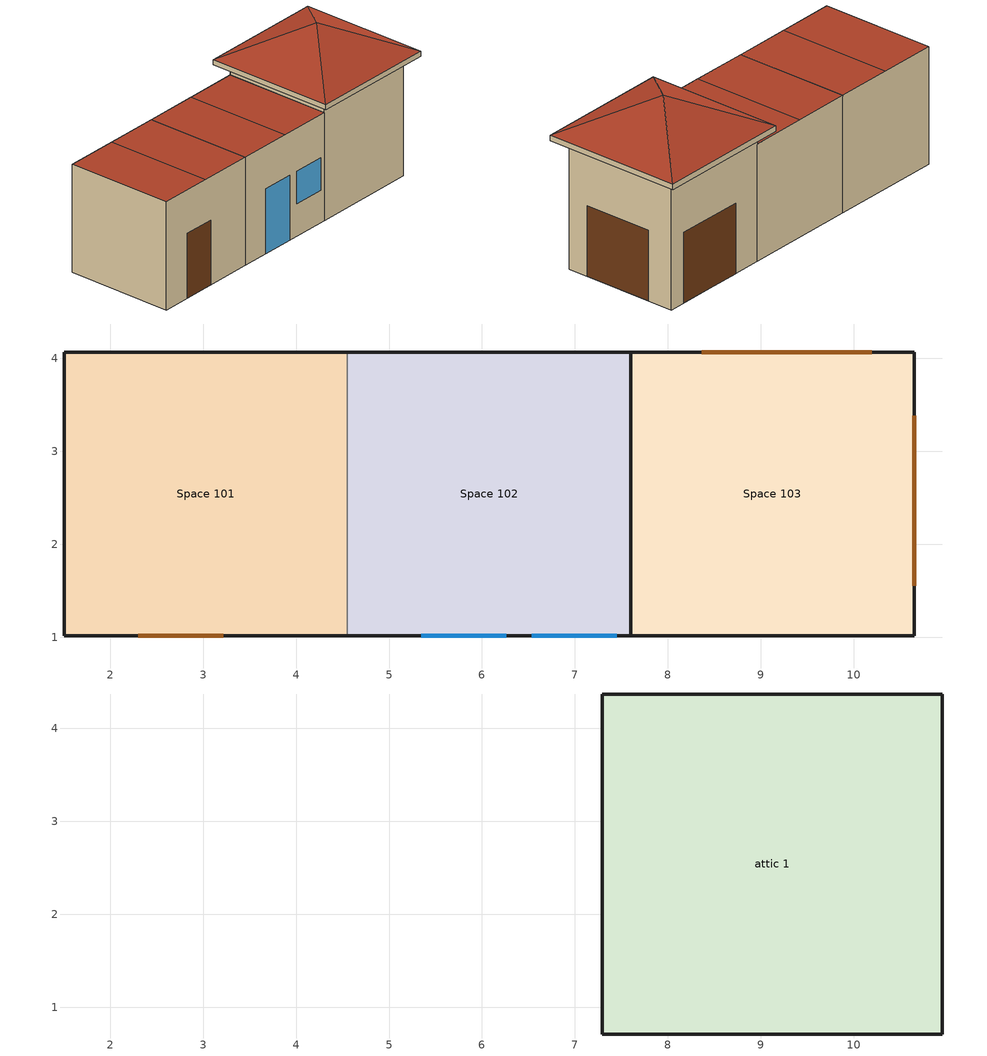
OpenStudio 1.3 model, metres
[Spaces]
Space 101
 floor ground: 4.55,4.07 4.55,1.02 1.5,1.02 1.5,4.07 z0
 wall outside: 4.55,4.07 1.5,4.07 1.5,1.02 4.55,1.02 z0:3.05
 wall to Space 102: 4.55,1.02 4.55,4.07 z0:3.05
 door: 2.3,1.02 3.22,1.02 z0:1.83
 roof outside (Ext Metal Roof no Insulation): 3.03,1.02 3.03,4.07 1.5,4.07 1.5,1.02 z3.05
 roof outside (ASHRAE 90.1-2004 ExtRoof Metal ClimateZone 2): 4.55,1.02 4.55,4.07 3.03,4.07 3.03,1.02 z3.05
Space 102
 floor ground: 7.6,4.07 7.6,1.02 4.55,1.02 4.55,4.07 z0
 wall outside: 7.6,4.07 4.55,4.07 / 4.55,1.02 7.6,1.02 z0:3.05
 wall to Space 103: 7.6,1.02 7.6,4.07 z0:3.05
 window: 5.35,1.02 6.26,1.02 z0:1.83; 6.54,1.02 7.45,1.02 z0.91:1.83
 roof outside: 6.08,1.02 6.08,4.07 4.55,4.07 4.55,1.02 z3.05; 7.6,1.02 7.6,4.07 6.08,4.07 6.08,1.02 z3.05
Space 103
 floor ground: 10.65,4.07 10.65,1.02 7.6,1.02 7.6,4.07 z0
 wall outside: 10.65,1.02 10.65,4.07 7.6,4.07 z0:3.35
 wall outside (ASHRAE 90.1-2004 ExtWall WoodFrame ClimateZone 1-7): 7.6,1.02 10.65,1.02 z0:3.35; 7.6,4.07 7.6,1.02 z3.05:3.35
 door: 10.65,1.56 10.65,3.39 z0:1.83
 door (000 Exterior Overhead Door RollUp): 10.19,4.07 8.36,4.07 z0:1.83
attic 1
 floor outside (000 AtticRoof ClimateZone 1-8): 10.65,1.02 10.95,0.71 7.3,0.71 7.6,1.02 z3.35
 floor outside: 7.3,4.37 7.6,4.07 7.6,1.02 7.3,0.71 z3.35; 10.95,4.37 10.95,0.71 10.65,1.02 10.65,4.07 z3.35
 floor to Space 103: 10.65,4.07 10.65,1.02 7.6,1.02 7.6,4.07 z3.35
 floor ground: 10.95,4.37 10.65,4.07 7.6,4.07 7.3,4.37 z3.35
 wall outside: 7.3,4.37 7.3,0.71 10.95,0.71 10.95,4.37 7.3,4.37 z3.35:3.5
 roof outside: 9.12,2.54,4.41 10.95,4.37,3.5 7.3,4.37,3.5; 9.12,2.54,4.41 10.95,0.71,3.5 10.95,4.37,3.5; 9.12,2.54,4.41 7.3,0.71,3.5 10.95,0.71,3.5; 9.12,2.54,4.41 7.3,4.37,3.5 7.3,0.71,3.5
[Building]
Primary School: North Axis {deg}=-0; Space Type=ASHRAE 189.1-2009 ClimateZone 4-8 PrimarySchool Classroom; Default Construction Set=ASHRAE 90.1-2004 ClimateZone 1-2 (p scho) ConstSet; Standards Building Type=PrimarySchool
[ClimateZones]
Climate Zone Institution Name 1=ASHRAE; Climate Zone Document Name 1=ANSI/ASHRAE Standard 169; Climate Zone Document Year 1=2006; Climate Zone Value 1=4A; Climate Zone Institution Name 2=CEC; Climate Zone Document Name 2=California Climate Zone Descriptions; Climate Zone Document Year 2=1995
[Site]
Site 1: Latitude {deg}=39.74; Longitude {deg}=-105.18; Time Zone {hr}=-7; Elevation {m}=1829
[SizingPeriod:DesignDay] Barometric Pressure {Pa}=81198; Sky Clearness=0; Rain Indicator=0; Snow Indicator=0; Day of Month=21; Daylight Saving Time Indicator=0; Dry-Bulb Temperature Range Modifier Type=DefaultMultipliers
Name | Maximum Dry-Bulb Temperature {C} | Daily Dry-Bulb Temperature Range {deltaC} | Humidity Indicating Conditions at Maximum Dry-Bulb {BasedOnField A3} | Wind Speed {m/s} | Wind Direction {deg} | Month | Day Type | Humidity Indicating Type | Solar Model Indicator | ASHRAE Taub | ASHRAE Taud
Denver Centennial  Golden   N Ann Clg .4% Condns Enth=>MDB | 27.3 | 15.2 | 59700 | 4.9 | 0 | 7 | SummerDesignDay | Enthalpy | ASHRAETau | 0.424 | 2.025
Denver Centennial  Golden   N Ann Clg .4% Condns DB=>MWB | 33 | 15.2 | 15.7 | 4.9 | 0 | 7 | SummerDesignDay | Wetbulb | ASHRAETau | 0.424 | 2.025
Denver Centennial  Golden   N Ann Clg .4% Condns WB=>MDB | 27.3 | 15.2 | 18.4 | 4.9 | 0 | 7 | SummerDesignDay | Wetbulb | ASHRAETau | 0.424 | 2.025
Denver Centennial  Golden   N Ann Htg Wind 99.6% Condns WS=>MCDB | 3.9 | 0 | 3.9 | 12.2 | 340 | 12 | WinterDesignDay | Wetbulb | ASHRAEClearSky
Denver Centennial  Golden   N Ann Hum_n 99.6% Condns DP=>MCDB | -10.9 | 0 | -21.6 | 3 | 340 | 12 | WinterDesignDay | Dewpoint | ASHRAEClearSky
Denver Centennial  Golden   N Ann Htg 99.6% Condns DB | -18.8 | 0 | -18.8 | 3 | 340 | 12 | WinterDesignDay | Wetbulb | ASHRAEClearSky
Denver Centennial  Golden   N Ann Clg .4% Condns DP=>MDB | 20.2 | 15.2 | 16.1 | 4.9 | 0 | 7 | SummerDesignDay | Dewpoint | ASHRAETau | 0.424 | 2.025
[Construction]
000 AtticRoof ClimateZone 1-8; 000 Attic Walls and Exterior Floors: Roof Membrane, Metal Decking
000 ExtSlabCarpet 4in ClimateZone 1-8: MAT-CC05 4 HW CONCRETE, CP02 CARPET PAD
000 Exterior Window: 000 Clear 3mm, 000 Air 13mm, 000 Clear 3mm
000 Interior Ceiling: 000 M11 100mm lightweight concrete, 000 F05 Ceiling air space resistance, 000 F16 Acoustic tile
000 Interior Door; 000 Interior Partition: 000 G05 25mm wood
000 Interior Floor: 000 F16 Acoustic tile, 000 F05 Ceiling air space resistance, 000 M11 100mm lightweight concrete
000 Interior Wall: 000 G01a 19mm gypsum board, 000 F04 Wall air space resistance, 000 G01a 19mm gypsum board
000 Interior Window: 000 Clear 3mm
ASHRAE 189.1-2009 AtticFloor ClimateZone 1-8: 1/2IN Gypsum, AtticFloor Insulation, 1/2IN Gypsum
ASHRAE 90.1-2004 ExtWall SteelFrame ClimateZone 1-4: Wood Siding, Steel Frame NonRes Wall Insulation-1.42, 1/2IN Gypsum
ASHRAE 90.1-2004 ExtRoof IEAD ClimateZone 1-4: Roof Membrane, IEAD NonRes Roof Insulation-2.79, Metal Decking
ASHRAE 90.1-2004 ExtWindow ClimateZone 1-2: Fixed Window 5.84/0.25/0.11
ASHRAE 90.1-2004 ExtRoof Metal ClimateZone 2: Metal Roofing, Metal Semi-Cond Roof Insulation-1.05
Ext Metal Roof no Insulation: Metal Roofing
ASHRAE 90.1-2004 ExtWall Metal ClimateZone 2: Metal Siding, 1/2IN Gypsum
ASHRAE 90.1-2004 ExtWall WoodFrame ClimateZone 1-7: Wood Siding, Wood Frame NonRes Wall Insulation-1.98, 1/2IN Gypsum
ASHRAE 90.1-2004 ExtWall Mass ClimateZone alt-res 1-2: 1IN Stucco, 8IN CONCRETE HW RefBldg, Mass NonRes Wall Insulation-1.17, 1/2IN Gypsum
000 Exterior Door Swinging: 000 F08 Metal surface, temp door insulation
000 Exterior Overhead Door RollUp: 000 F08 Metal surface
000 Exterior Overhead Door Sliding: 000 F08 Metal surface, 000 I01 25mm insulation board
[DefaultSubSurfaceConstructions]
Name | Fixed Window Construction | Operable Window Construction | Door Construction | Glass Door Construction | Skylight Construction | Tubular Daylight Dome Construction | Tubular Daylight Diffuser Construction | Overhead Door Construction
000 Interior DefSubCons | 000 Interior Window | 000 Interior Window | 000 Interior Door | 000 Exterior Window | 000 Exterior Window | 000 Interior Window | 000 Interior Window
Default Sub Surface Constructions 1; Default Sub Surface Constructions 2; Default Sub Surface Constructions 3; Default Sub Surface Constructions 4; Default Sub Surface Constructions 5; Default Sub Surface Constructions 6
ASHRAE 90.1-2004 ClimateZone 1-2 (p scho) Exterior DefSubCons | ASHRAE 90.1-2004 ExtWindow ClimateZone 1-2 | ASHRAE 90.1-2004 ExtWindow ClimateZone 1-2 | 000 Exterior Door Swinging | 000 Exterior Window | 000 Exterior Window | 000 Interior Window | 000 Interior Window | 000 Exterior Overhead Door Sliding
[DefaultSurfaceConstructions]
Name | Floor Construction | Wall Construction | Roof Ceiling Construction
000 Ground DefSurfCons | 000 ExtSlabCarpet 4in ClimateZone 1-8 | 000 ExtSlabCarpet 4in ClimateZone 1-8 | 000 ExtSlabCarpet 4in ClimateZone 1-8
000 Interior DefSurfCons | 000 Interior Floor | 000 Interior Wall | 000 Interior Ceiling
Default Surface Constructions 1 | 000 Attic Walls and Exterior Floors | 000 Attic Walls and Exterior Floors | 000 AtticRoof ClimateZone 1-8
Default Surface Constructions 2 | ASHRAE 189.1-2009 AtticFloor ClimateZone 1-8 | ASHRAE 189.1-2009 AtticFloor ClimateZone 1-8 | ASHRAE 189.1-2009 AtticFloor ClimateZone 1-8
Default Surface Constructions 3; Default Surface Constructions 5; Default Surface Constructions 6; Default Surface Constructions 8; Default Surface Constructions 9
ASHRAE 90.1-2004 ClimateZone 1-2 (p scho) Exterior DefSurfCons | 000 ExtSlabCarpet 4in ClimateZone 1-8 | ASHRAE 90.1-2004 ExtWall SteelFrame ClimateZone 1-4 | ASHRAE 90.1-2004 ExtRoof IEAD ClimateZone 1-4
Default Surface Constructions 4 |  | ASHRAE 90.1-2004 ExtWall Metal ClimateZone 2
Default Surface Constructions 7 |  | ASHRAE 90.1-2004 ExtWall Mass ClimateZone alt-res 1-2
[Material]
Name | Roughness | Thickness | Conductivity | Density | Specific Heat | Thermal Absorptance | Solar Absorptance | Visible Absorptance
000 F08 Metal surface | Smooth | 0.0008 | 45.28 | 7824 | 500
000 F16 Acoustic tile | MediumSmooth | 0.0191 | 0.06 | 368 | 590
000 G01a 19mm gypsum board | MediumSmooth | 0.019 | 0.16 | 800 | 1090
000 G05 25mm wood | MediumSmooth | 0.0254 | 0.15 | 608 | 1630
000 I01 25mm insulation board | MediumRough | 0.0254 | 0.03 | 43 | 1210
000 M11 100mm lightweight concrete | MediumRough | 0.1016 | 0.53 | 1280 | 840
1/2IN Gypsum | Smooth | 0.0127 | 0.16 | 784.9 | 830 | 0.9 | 0.92 | 0.92
AtticFloor Insulation | MediumRough | 0.2379 | 0.049 | 265 | 836.8 | 0.9 | 0.7 | 0.7
IEAD NonRes Roof Insulation-2.79 | MediumRough | 0.124663 | 0.049 | 265 | 836.8 | 0.9 | 0.7 | 0.7
MAT-CC05 4 HW CONCRETE | Rough | 0.1016 | 1.311 | 2240 | 836.8 | 0.9 | 0.7 | 0.7
Metal Decking | MediumSmooth | 0.0015 | 45.006 | 7680 | 418.4 | 0.9 | 0.7 | 0.3
Metal Roofing | MediumSmooth | 0.0015 | 45.006 | 7680 | 418.4 | 0.9 | 0.3 | 0.3
Metal Semi-Cond Roof Insulation-1.05 | MediumRough | 0.0422673 | 0.049 | 265 | 836.8 | 0.9 | 0.7 | 0.7
Roof Membrane | VeryRough | 0.0095 | 0.16 | 1121.29 | 1460 | 0.9 | 0.7 | 0.7
Steel Frame NonRes Wall Insulation-1.42 | MediumRough | 0.0539159 | 0.049 | 265 | 836.8 | 0.9 | 0.7 | 0.7
Wood Siding | MediumSmooth | 0.01 | 0.11 | 544.62 | 1210 | 0.9 | 0.78 | 0.78
Metal Siding | Smooth | 0.0015 | 44.96 | 7688.86 | 410 | 0.9 | 0.2 | 0.2
Wood Frame NonRes Wall Insulation-1.98 | MediumRough | 0.0812848 | 0.049 | 265 | 836.8 | 0.9 | 0.7 | 0.7
1IN Stucco | Smooth | 0.0253 | 0.6918 | 1858 | 837 | 0.9 | 0.92 | 0.92
8IN CONCRETE HW RefBldg | Rough | 0.2032 | 1.311 | 2240 | 836.8 | 0.9 | 0.7 | 0.7
Mass NonRes Wall Insulation-1.17 | MediumRough | 0.0365395 | 0.049 | 265 | 836.8 | 0.9 | 0.7 | 0.7
temp door insulation | MediumRough | 0.006539 | 0.049 | 265 | 836.8 | 0.9 | 0.7 | 0.7
[Material:AirGap]
Name | Thermal Resistance
000 F04 Wall air space resistance | 0.15
000 F05 Ceiling air space resistance | 0.18
[Material:NoMass]
CP02 CARPET PAD: Roughness=VeryRough; Thermal Resistance=0.2165; Thermal Absorptance=0.9; Solar Absorptance=0.7; Visible Absorptance=0.8
[WindowMaterial:Gas]
000 Air 13mm: Gas Type=Air; Thickness=0.0127
[WindowMaterial:Glazing]
000 Clear 3mm: Optical Data Type=SpectralAverage; Thickness=0.003; Solar Transmittance at Normal Incidence=0.837; Front Side Solar Reflectance at Normal Incidence=0.075; Back Side Solar Reflectance at Normal Incidence=0.075; Visible Transmittance at Normal Incidence=0.898; Front Side Visible Reflectance at Normal Incidence=0.081; Back Side Visible Reflectance at Normal Incidence=0.081; Infrared Transmittance at Normal Incidence=0; Front Side Infrared Hemispherical Emissivity=0.84; Back Side Infrared Hemispherical Emissivity=0.84; Conductivity=0.9
[WindowMaterial:SimpleGlazingSystem]
Fixed Window 5.84/0.25/0.11: U-Factor=6.92716; Solar Heat Gain Coefficient=0.25; Visible Transmittance=0.11
[DefaultConstructionSet]
Name | Default Exterior Surface Constructions | Default Interior Surface Constructions | Default Ground Contact Surface Constructions | Default Exterior SubSurface Constructions | Default Interior SubSurface Constructions | Interior Partition Construction
Attic Constructions | Default Surface Constructions 1 | Default Surface Constructions 2 | Default Surface Constructions 3 | Default Sub Surface Constructions 1 | Default Sub Surface Constructions 2
ASHRAE 90.1-2004 ClimateZone 1-2 (p scho) ConstSet | ASHRAE 90.1-2004 ClimateZone 1-2 (p scho) Exterior DefSurfCons | 000 Interior DefSurfCons | 000 Ground DefSurfCons | ASHRAE 90.1-2004 ClimateZone 1-2 (p scho) Exterior DefSubCons | 000 Interior DefSubCons | 000 Interior Partition
Metal Wall | Default Surface Constructions 4 | Default Surface Constructions 5 | Default Surface Constructions 6 | Default Sub Surface Constructions 3 | Default Sub Surface Constructions 4
Mass Wall | Default Surface Constructions 7 | Default Surface Constructions 8 | Default Surface Constructions 9 | Default Sub Surface Constructions 5 | Default Sub Surface Constructions 6
[DefaultScheduleSet]
Name | Number of People Schedule | People Activity Level Schedule | Lighting Schedule | Electric Equipment Schedule | Infiltration Schedule
PrimarySchool Cafeteria Schedules | PrimarySchool Cafeteria Occ | PrimarySchool Activity | PrimarySchool Bldg Light | PrimarySchool Bldg Equip | PrimarySchool Infil
PrimarySchool Classroom Schedules; PrimarySchool Corridor Schedules | PrimarySchool Bldg Occ | PrimarySchool Activity | PrimarySchool Bldg Light | PrimarySchool Bldg Equip | PrimarySchool Infil
Attic Schedules |  |  |  |  | Always On
[DesignSpecification:OutdoorAir] Outdoor Air Method=Sum; Outdoor Air Flow Rate=0; Outdoor Air Flow Air Changes per Hour=0
Name | Outdoor Air Flow per Person | Outdoor Air Flow per Floor Area
PrimarySchool Cafeteria Outdoor Air | 0.0107645 | 0
PrimarySchool Classroom Outdoor Air | 0.0086106 | 0
PrimarySchool Corridor Outdoor Air | 0 | 0.000508
[ElectricEquipment]
Name | Electric Equipment Definition | Space or SpaceType
ASHRAE 189.1-2009 ClimateZone 4-8 PrimarySchool Cafeteria ElecInst | ASHRAE 189.1-2009 ClimateZone 4-8 PrimarySchool Cafeteria ElecDef | ASHRAE 189.1-2009 ClimateZone 4-8 PrimarySchool Cafeteria
ASHRAE 189.1-2009 ClimateZone 4-8 PrimarySchool Classroom ElecInst | ASHRAE 189.1-2009 ClimateZone 4-8 PrimarySchool Classroom ElecDef | ASHRAE 189.1-2009 ClimateZone 4-8 PrimarySchool Classroom
ASHRAE 189.1-2009 ClimateZone 4-8 PrimarySchool Corridor ElecInst | ASHRAE 189.1-2009 ClimateZone 4-8 PrimarySchool Corridor ElecDef | ASHRAE 189.1-2009 ClimateZone 4-8 PrimarySchool Corridor
[ElectricEquipment:Definition] Design Level Calculation Method=Watts/Area; Design Level=0
Name | Watts per Space Floor Area
ASHRAE 189.1-2009 ClimateZone 4-8 PrimarySchool Cafeteria ElecDef | 18.5139
ASHRAE 189.1-2009 ClimateZone 4-8 PrimarySchool Classroom ElecDef | 10.9792
ASHRAE 189.1-2009 ClimateZone 4-8 PrimarySchool Corridor ElecDef | 2.90626
[Lights]
Name | Lights Definition | Space or SpaceType
ASHRAE 189.1-2009 ClimateZone 4-8 PrimarySchool Cafeteria LightsInst | ASHRAE 189.1-2009 ClimateZone 4-8 PrimarySchool Cafeteria LightsDef | ASHRAE 189.1-2009 ClimateZone 4-8 PrimarySchool Cafeteria
ASHRAE 189.1-2009 ClimateZone 4-8 PrimarySchool Classroom LightsInst | ASHRAE 189.1-2009 ClimateZone 4-8 PrimarySchool Classroom LightsDef | ASHRAE 189.1-2009 ClimateZone 4-8 PrimarySchool Classroom
ASHRAE 189.1-2009 ClimateZone 4-8 PrimarySchool Corridor LightsInst | ASHRAE 189.1-2009 ClimateZone 4-8 PrimarySchool Corridor LightsDef | ASHRAE 189.1-2009 ClimateZone 4-8 PrimarySchool Corridor
[Lights:Definition] Design Level Calculation Method=Watts/Area; Lighting Level=0
Name | Watts per Space Floor Area
ASHRAE 189.1-2009 ClimateZone 4-8 PrimarySchool Cafeteria LightsDef; ASHRAE 189.1-2009 ClimateZone 4-8 PrimarySchool Classroom LightsDef | 13.5625
ASHRAE 189.1-2009 ClimateZone 4-8 PrimarySchool Corridor LightsDef | 4.84376
[People]
Name | People Definition | Space or SpaceType | Multiplier
ASHRAE 189.1-2009 ClimateZone 4-8 PrimarySchool Cafeteria PeopInst | PrimarySchool Cafeteria PeopDef | ASHRAE 189.1-2009 ClimateZone 4-8 PrimarySchool Cafeteria | 1
ASHRAE 189.1-2009 ClimateZone 4-8 PrimarySchool Classroom PeopInst | PrimarySchool Classroom PeopDef | ASHRAE 189.1-2009 ClimateZone 4-8 PrimarySchool Classroom | 20
ASHRAE 189.1-2009 ClimateZone 4-8 PrimarySchool Corridor PeopInst | PrimarySchool Corridor PeopDef | ASHRAE 189.1-2009 ClimateZone 4-8 PrimarySchool Corridor
[People:Definition] Number of People Calculation Method=People/Area; Number of People=0; Fraction Radiant=0.3
Name | People per Space Floor Area
PrimarySchool Cafeteria PeopDef | 0.71763
PrimarySchool Classroom PeopDef | 0.249938
PrimarySchool Corridor PeopDef | 0.0999967
[SpaceType] Standards Building Type=PrimarySchool
Name | Default Schedule Set | Design Specification Outdoor Air Object | Standards Space Type | Default Construction Set
ASHRAE 189.1-2009 ClimateZone 4-8 PrimarySchool Cafeteria | PrimarySchool Cafeteria Schedules | PrimarySchool Cafeteria Outdoor Air | Cafeteria
ASHRAE 189.1-2009 ClimateZone 4-8 PrimarySchool Classroom | PrimarySchool Classroom Schedules | PrimarySchool Classroom Outdoor Air | Classroom
ASHRAE 189.1-2009 ClimateZone 4-8 PrimarySchool Corridor | PrimarySchool Corridor Schedules | PrimarySchool Corridor Outdoor Air | Corridor
Attic | Attic Schedules |  | Attic | Attic Constructions
[ThermostatSetpoint:DualSetpoint]
PrimarySchool Thermostat: Heating Setpoint Temperature Schedule=PrimarySchool HtgSetp; Cooling Setpoint Temperature Schedule=PrimarySchool ClgSetp
[BuildingStory]
Name | Nominal Z Coordinate {m} | Nominal Floor to Floor Height {m}
Building Story 1 | 0 | 3.048
Building Story 2
[Space]
Name | Default Construction Set | Building Story | Thermal Zone | Space Type
Space 101 | Metal Wall | Building Story 1 | Thermal Zone: Space 101
Space 102 | Mass Wall | Building Story 1 | Thermal Zone: Space 102 | ASHRAE 189.1-2009 ClimateZone 4-8 PrimarySchool Corridor
Space 103 |  | Building Story 1 | Thermal Zone: Space 103 | ASHRAE 189.1-2009 ClimateZone 4-8 PrimarySchool Cafeteria
attic 1 |  | Building Story 2 | Thermal Zone: attic | Attic
[ThermalZone] Thermostat=PrimarySchool Thermostat; Use Ideal Air Loads=Yes
Thermal Zone: Space 103; Thermal Zone: Space 101; Thermal Zone: attic; Thermal Zone: Space 102
[Sizing:Zone] Zone Cooling Design Supply Air Temperature {C}=14; Zone Heating Design Supply Air Temperature {C}=40; Zone Cooling Design Supply Air Humidity Ratio {kg-H2O/kg-air}=0.0085; Zone Heating Design Supply Air Humidity Ratio {kg-H2O/kg-air}=0.008; Cooling Design Air Flow Method=DesignDay; Heating Design Air Flow Method=DesignDay
Thermal Zone: Space 103; Thermal Zone: Space 101; Thermal Zone: attic; Thermal Zone: Space 102
[SpaceInfiltration:DesignFlowRate]
Name | Space or SpaceType | Design Flow Rate Calculation Method | Flow per Exterior Surface Area {m3/s-m2} | Schedule | Flow per Space Floor Area {m3/s-m2}
ASHRAE 189.1-2009 ClimateZone 4-8 PrimarySchool Corridor  - envelope infiltration | ASHRAE 189.1-2009 ClimateZone 4-8 PrimarySchool Corridor | Flow/ExteriorArea | 0.000254
ASHRAE 189.1-2009 ClimateZone 4-8 PrimarySchool Cafeteria  - envelope infiltration | ASHRAE 189.1-2009 ClimateZone 4-8 PrimarySchool Cafeteria | Flow/ExteriorArea | 0.000254
Attic  - envelope infiltration | Attic | Flow/ExteriorArea | 0.000254
ASHRAE 189.1-2009 ClimateZone 4-8 PrimarySchool Classroom  - envelope infiltration | ASHRAE 189.1-2009 ClimateZone 4-8 PrimarySchool Classroom | Flow/ExteriorArea | 0.000254
Space 103  - occupant entry infiltration | Space 103 | Flow/Area |  | Merged Rate of Change/Occupancy Hybrid | 0.00118552
Space 101  - occupant entry infiltration | Space 101 | Flow/Area |  | Merged Rate of Change/Occupancy Hybrid | 0.00118552
Space 102  - occupant entry infiltration | Space 102 | Flow/Area |  | Merged Rate of Change/Occupancy Hybrid | 0.00118552
[Schedule:Ruleset]
Name | Default Day Schedule | Summer Design Day Schedule | Winter Design Day Schedule
PrimarySchool Infil | PrimarySchool Infil Default Schedule | PrimarySchool Infil Summer Design Day | PrimarySchool Infil Winter Design Day
Always On | Always On Default Schedule | Always On Summer Design Day | Always On Winter Design Day
PrimarySchool Bldg Light | PrimarySchool Bldg Light Default Schedule | PrimarySchool Bldg Light Summer Design Day | PrimarySchool Bldg Light Winter Design Day
PrimarySchool ClgSetp | PrimarySchool ClgSetp Default Schedule | PrimarySchool ClgSetp Summer Design Day | PrimarySchool ClgSetp Winter Design Day
PrimarySchool Bldg Occ | PrimarySchool Bldg Occ Default Schedule | PrimarySchool Bldg Occ Summer Design Day | PrimarySchool Bldg Occ Winter Design Day
PrimarySchool Activity | PrimarySchool Activity Default Schedule | PrimarySchool Activity Summer Design Day | PrimarySchool Activity Winter Design Day
PrimarySchool Cafeteria Occ | PrimarySchool Cafeteria Occ Default Schedule | PrimarySchool Cafeteria Occ Summer Design Day | PrimarySchool Cafeteria Occ Winter Design Day
PrimarySchool Bldg Equip | PrimarySchool Bldg Equip Default Schedule | PrimarySchool Bldg Equip Summer Design Day | PrimarySchool Bldg Equip Winter Design Day
PrimarySchool HtgSetp | PrimarySchool HtgSetp Default Schedule | PrimarySchool HtgSetp Summer Design Day | PrimarySchool HtgSetp Winter Design Day
Merged Rate of Change/Occupancy Hybrid | Merged Schedule 1 Schedule Week Day | Merged Schedule 1 Summer Design Day | Merged Schedule 1 Winter Design Day
[Schedule:Day]
PrimarySchool Infil Default Schedule; PrimarySchool Infil Winter Design Day; PrimarySchool Infil Summer Design Day: 7, 0, 1, 21, 0, 0.5, 24, 0, 1
Always On Default Schedule; Always On Winter Design Day; Always On Summer Design Day: 24, 0, 1
PrimarySchool Bldg Light Default Schedule; PrimarySchool Bldg Light Rule 2 Day Schedule; PrimarySchool Bldg Light Summer Design Day: 7, 0, 0.1773, 21, 0, 0.9, 24, 0, 0.1773
PrimarySchool Bldg Light Rule 5 Day Schedule; PrimarySchool Bldg Light Rule 3 Day Schedule; PrimarySchool Bldg Light Rule 1 Day Schedule; PrimarySchool Bldg Light Winter Design Day: 24, 0, 0.1773
PrimarySchool Bldg Light Rule 4 Day Schedule: 8, 0, 0.1773, 20, 0, 0.5, 24, 0, 0.1773
PrimarySchool ClgSetp Default Schedule; PrimarySchool ClgSetp Rule 1 Day Schedule: 6, 0, 27, 21, 0, 24, 24, 0, 27
PrimarySchool ClgSetp Rule 2 Day Schedule: 7, 0, 27, 18, 0, 24, 24, 0, 27
PrimarySchool ClgSetp Summer Design Day: 24, 0, 24
PrimarySchool ClgSetp Winter Design Day: 24, 0, 27
PrimarySchool Bldg Occ Default Schedule; PrimarySchool Bldg Occ Rule 2 Day Schedule; PrimarySchool Bldg Occ Summer Design Day: 8, 0, 0, 16, 0, 0.75, 21, 0, 0.15, 24, 0, 0
PrimarySchool Bldg Occ Rule 5 Day Schedule; PrimarySchool Bldg Occ Rule 3 Day Schedule; PrimarySchool Bldg Occ Rule 1 Day Schedule; PrimarySchool Bldg Occ Winter Design Day; PrimarySchool Cafeteria Occ Rule 5 Day Schedule; PrimarySchool Cafeteria Occ Rule 3 Day Schedule; PrimarySchool Cafeteria Occ Rule 1 Day Schedule; PrimarySchool Cafeteria Occ Winter Design Day; Schedule Day 1: 24, 0, 0
PrimarySchool Bldg Occ Rule 4 Day Schedule: 8, 0, 0, 21, 0, 0.15, 24, 0, 0
PrimarySchool Activity Default Schedule; PrimarySchool Activity Winter Design Day; PrimarySchool Activity Summer Design Day: 24, 0, 120
PrimarySchool Cafeteria Occ Default Schedule; PrimarySchool Cafeteria Occ Rule 2 Day Schedule; PrimarySchool Cafeteria Occ Summer Design Day: 7, 0, 0, 9, 0, 0.15, 11, 0, 0.05, 13, 0, 0.95, 15, 0, 0.15, 24, 0, 0
PrimarySchool Cafeteria Occ Rule 4 Day Schedule: 9, 0, 0, 15, 0, 0.25, 24, 0, 0
PrimarySchool Bldg Equip Default Schedule; PrimarySchool Bldg Equip Rule 2 Day Schedule; PrimarySchool Bldg Equip Summer Design Day: 8, 0, 0.35, 17, 0, 0.95, 24, 0, 0.35
PrimarySchool Bldg Equip Rule 5 Day Schedule; PrimarySchool Bldg Equip Rule 1 Day Schedule; PrimarySchool Bldg Equip Winter Design Day: 24, 0, 0.35
PrimarySchool Bldg Equip Rule 4 Day Schedule: 8, 0, 0.25, 17, 0, 0.5, 24, 0, 0.25
PrimarySchool Bldg Equip Rule 3 Day Schedule: 24, 0, 0.25
PrimarySchool HtgSetp Default Schedule; PrimarySchool HtgSetp Rule 1 Day Schedule: 6, 0, 16, 21, 0, 21, 24, 0, 16
PrimarySchool HtgSetp Rule 2 Day Schedule: 7, 0, 16, 18, 0, 21, 24, 0, 16
PrimarySchool HtgSetp Winter Design Day: 24, 0, 21
PrimarySchool HtgSetp Summer Design Day: 24, 0, 16
Merged Schedule 1 Schedule Week Day; Merged Schedule 1 Summer Design Day: 6, 0, 0.012955, 7, 0, 0.012955, 8, 0, 0.012955, 9, 0, 0.670419, 11, 0, 0.466394, 13, 0, 0.55893, 15, 0, 0.487986, 16, 0, 0.465777, 21, 0, 0.123603, 22, 0, 0.0157791, 24, 0, 0
Merged Schedule 1 Winter Design Day: 7, 0, 0, 8, 0, 0, 9, 0, 0, 11, 0, 0, 13, 0, 0, 15, 0, 0, 16, 0, 0, 21, 0, 0, 22, 0, 0, 24, 0, 0
[Schedule:Rule]
Name | Schedule Ruleset | Rule Order | Day Schedule | Apply Sunday | Apply Monday | Apply Tuesday | Apply Wednesday | Apply Thursday | Apply Friday | Apply Saturday | Date Specification Type | Start Month | Start Day | End Month | End Day
PrimarySchool Bldg Light Rule 5 | PrimarySchool Bldg Light | 4 | PrimarySchool Bldg Light Rule 5 Day Schedule | Yes | No | No | No | No | No | Yes | DateRange | 1 | 1 | 6 | 30
PrimarySchool Bldg Light Rule 4 | PrimarySchool Bldg Light | 3 | PrimarySchool Bldg Light Rule 4 Day Schedule | No | Yes | Yes | Yes | Yes | Yes | No | DateRange | 7 | 1 | 9 | 1
PrimarySchool Bldg Light Rule 3 | PrimarySchool Bldg Light | 2 | PrimarySchool Bldg Light Rule 3 Day Schedule | Yes | No | No | No | No | No | Yes | DateRange | 7 | 1 | 9 | 1
PrimarySchool Bldg Light Rule 2 | PrimarySchool Bldg Light | 1 | PrimarySchool Bldg Light Rule 2 Day Schedule | No | Yes | Yes | Yes | Yes | Yes | No | DateRange | 9 | 1 | 12 | 31
PrimarySchool Bldg Light Rule 1 | PrimarySchool Bldg Light | 0 | PrimarySchool Bldg Light Rule 1 Day Schedule | Yes | No | No | No | No | No | Yes | DateRange | 9 | 1 | 12 | 31
PrimarySchool ClgSetp Rule 2 | PrimarySchool ClgSetp | 1 | PrimarySchool ClgSetp Rule 2 Day Schedule | Yes | Yes | Yes | Yes | Yes | Yes | Yes | DateRange | 7 | 1 | 9 | 1
PrimarySchool ClgSetp Rule 1 | PrimarySchool ClgSetp | 0 | PrimarySchool ClgSetp Rule 1 Day Schedule | Yes | Yes | Yes | Yes | Yes | Yes | Yes | DateRange | 9 | 1 | 12 | 31
PrimarySchool Bldg Occ Rule 5 | PrimarySchool Bldg Occ | 4 | PrimarySchool Bldg Occ Rule 5 Day Schedule | Yes | No | No | No | No | No | Yes | DateRange | 1 | 1 | 6 | 30
PrimarySchool Bldg Occ Rule 4 | PrimarySchool Bldg Occ | 3 | PrimarySchool Bldg Occ Rule 4 Day Schedule | No | Yes | Yes | Yes | Yes | Yes | No | DateRange | 7 | 1 | 9 | 1
PrimarySchool Bldg Occ Rule 3 | PrimarySchool Bldg Occ | 2 | PrimarySchool Bldg Occ Rule 3 Day Schedule | Yes | No | No | No | No | No | Yes | DateRange | 7 | 1 | 9 | 1
PrimarySchool Bldg Occ Rule 2 | PrimarySchool Bldg Occ | 1 | PrimarySchool Bldg Occ Rule 2 Day Schedule | No | Yes | Yes | Yes | Yes | Yes | No | DateRange | 9 | 1 | 12 | 31
PrimarySchool Bldg Occ Rule 1 | PrimarySchool Bldg Occ | 0 | PrimarySchool Bldg Occ Rule 1 Day Schedule | Yes | No | No | No | No | No | Yes | DateRange | 9 | 1 | 12 | 31
PrimarySchool Cafeteria Occ Rule 5 | PrimarySchool Cafeteria Occ | 4 | PrimarySchool Cafeteria Occ Rule 5 Day Schedule | Yes | No | No | No | No | No | Yes | DateRange | 1 | 1 | 6 | 30
PrimarySchool Cafeteria Occ Rule 4 | PrimarySchool Cafeteria Occ | 3 | PrimarySchool Cafeteria Occ Rule 4 Day Schedule | No | Yes | Yes | Yes | Yes | Yes | No | DateRange | 7 | 1 | 9 | 1
PrimarySchool Cafeteria Occ Rule 3 | PrimarySchool Cafeteria Occ | 2 | PrimarySchool Cafeteria Occ Rule 3 Day Schedule | Yes | No | No | No | No | No | Yes | DateRange | 7 | 1 | 9 | 1
PrimarySchool Cafeteria Occ Rule 2 | PrimarySchool Cafeteria Occ | 1 | PrimarySchool Cafeteria Occ Rule 2 Day Schedule | No | Yes | Yes | Yes | Yes | Yes | No | DateRange | 9 | 1 | 12 | 31
PrimarySchool Cafeteria Occ Rule 1 | PrimarySchool Cafeteria Occ | 0 | PrimarySchool Cafeteria Occ Rule 1 Day Schedule | Yes | No | No | No | No | No | Yes | DateRange | 9 | 1 | 12 | 31
PrimarySchool Bldg Equip Rule 5 | PrimarySchool Bldg Equip | 4 | PrimarySchool Bldg Equip Rule 5 Day Schedule | Yes | No | No | No | No | No | Yes | DateRange | 1 | 1 | 6 | 30
PrimarySchool Bldg Equip Rule 4 | PrimarySchool Bldg Equip | 3 | PrimarySchool Bldg Equip Rule 4 Day Schedule | No | Yes | Yes | Yes | Yes | Yes | No | DateRange | 7 | 1 | 9 | 1
PrimarySchool Bldg Equip Rule 3 | PrimarySchool Bldg Equip | 2 | PrimarySchool Bldg Equip Rule 3 Day Schedule | Yes | No | No | No | No | No | Yes | DateRange | 7 | 1 | 9 | 1
PrimarySchool Bldg Equip Rule 2 | PrimarySchool Bldg Equip | 1 | PrimarySchool Bldg Equip Rule 2 Day Schedule | No | Yes | Yes | Yes | Yes | Yes | No | DateRange | 9 | 1 | 12 | 31
PrimarySchool Bldg Equip Rule 1 | PrimarySchool Bldg Equip | 0 | PrimarySchool Bldg Equip Rule 1 Day Schedule | Yes | No | No | No | No | No | Yes | DateRange | 9 | 1 | 12 | 31
PrimarySchool HtgSetp Rule 2 | PrimarySchool HtgSetp | 1 | PrimarySchool HtgSetp Rule 2 Day Schedule | Yes | Yes | Yes | Yes | Yes | Yes | Yes | DateRange | 7 | 1 | 9 | 1
PrimarySchool HtgSetp Rule 1 | PrimarySchool HtgSetp | 0 | PrimarySchool HtgSetp Rule 1 Day Schedule | Yes | Yes | Yes | Yes | Yes | Yes | Yes | DateRange | 9 | 1 | 12 | 31
Schedule Rule 1 | Merged Rate of Change/Occupancy Hybrid | 0 | Schedule Day 1 | Yes |  |  |  |  |  | Yes
